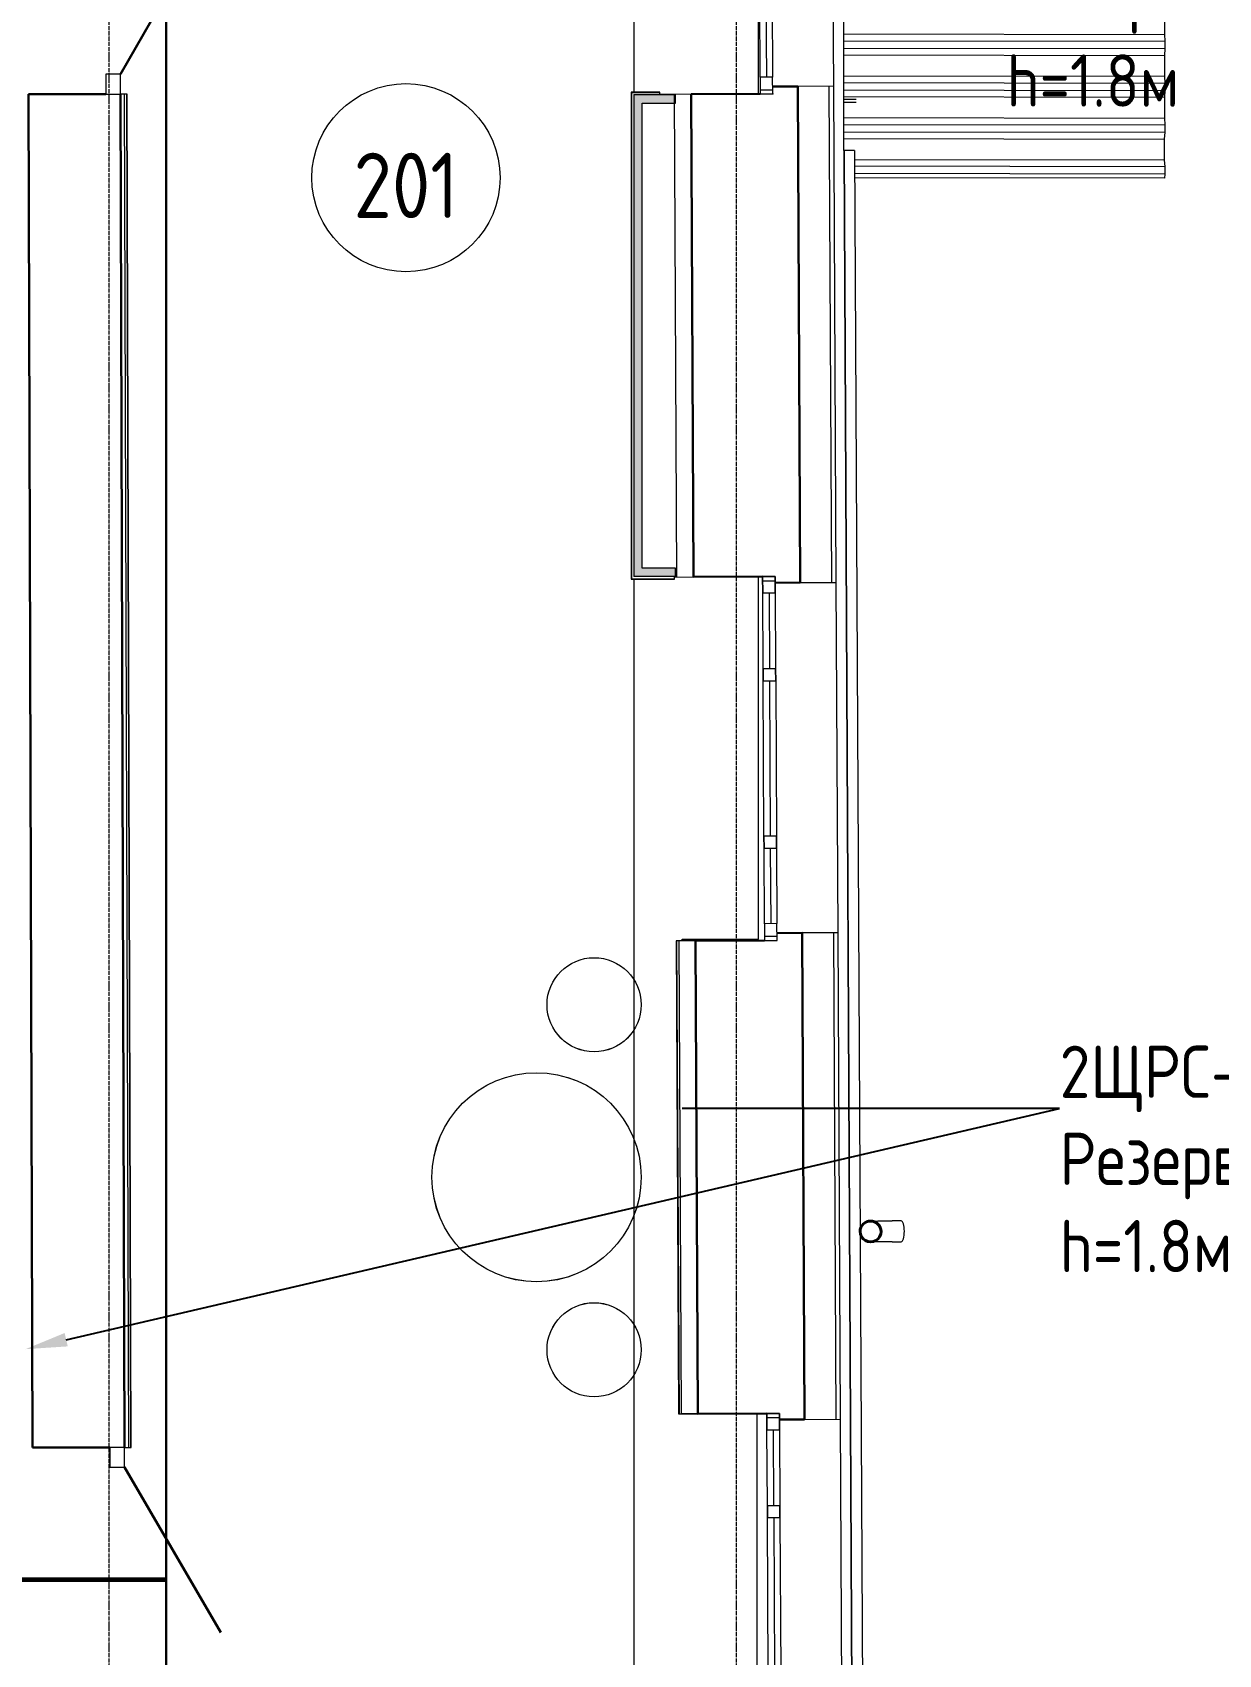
# Model space of a CAD drawing. Header units: millimetres. Extents: x -32 to 417638015, y -35 to 175284279.
# Drawn here: x 416885460 to 416891130, y 175258008 to 175265765 of the extents above; entities that cross this region are included whole.
import ezdxf
from ezdxf import colors
from ezdxf.entities.mleader import LeaderData, LeaderLine
from ezdxf.math import Vec2, Vec3

# ---------------------------------------------------------------- set-up
doc = ezdxf.new("R2010")
doc.units = ezdxf.units.MM
doc.linetypes.add('ADSK_Линия сетки', pattern=[25, 20, -2.5, 0, -2.5])
for name, color, linetype, lineweight in [('_ Окна', 7, 'Continuous', 9), ('_ЭМ_гофра', 5, 'Continuous', 60), ('_ЭМ_ТХобщее_слой', 7, 'Continuous', 30), ('Аннотация', 7, 'Continuous', 18), ('Двери', 7, 'Continuous', 9), ('Обобщенные модели', 7, 'Continuous', 18), ('Ограждение', 7, 'Continuous', 9), ('Окна', 7, 'Continuous', 9), ('Оси', 253, 'Continuous', 9), ('Перекрытие', 7, 'Continuous', 18), ('Стены внутренние', 7, 'Continuous', 18), ('Стены наружные', 7, 'Continuous', 18), ('Стены несущие', 7, 'Continuous', 30), ('Стены отделка', 7, 'Continuous', 30), ('Стены штриховка', 7, 'Continuous', 9), ('ТХ', 5, 'Continuous', 0), ('ШТРИХОВКА', 252, 'Continuous', 15), ('ЭМ_Лоток 1_2', 162, 'Continuous', 30)]:
    doc.layers.add(name, color=color, linetype=linetype, lineweight=lineweight)
doc.layers.add('_ЭМ_Надписи', color=7, linetype='Continuous')
doc.layers.add('ЭОМ_Лотки рабочие', color=5, linetype='Continuous')
doc.layers.add('Линии', color=7, linetype='Continuous', lineweight=9, true_color=0x00a600)
doc.styles.add('GOST Common', font='GOST_Common.ttf', dxfattribs={"width": 0.9, "height": 350})
doc.styles.add('ЭОМ', font='isocpeur.ttf', dxfattribs={"width": 0.85, "height": 250})
doc.linetypes.add('Cable in the tray', pattern='A,5,[130,ltypeshp.shx,S=1,R=0,X=0,Y=0],1.5,[130,ltypeshp.shx,S=1.5,R=90,X=0,Y=-1],1,[130,ltypeshp.shx,S=1,R=0,X=0.5,Y=0],5', length=12.5)

# ---------------------------------------------------------------- blocks, each defined once
blk = doc.blocks.new('Тх 2 этаж')
at = {"layer": 'ТХ', "color": 252, "true_color": 0x939598}
for centre, radius in [((8694.2, 27429.7), 225), ((8419.2, 26604.7), 500), ((8694.2, 25779.7), 225)]:
    blk.add_circle(centre, radius, dxfattribs=at)
blk = doc.blocks.new('План 2 этажа')
at = {"layer": 'Стены внутренние'}
for points in [[(3234.228, 31841.98), (3234.228, 34107.006), (3194.228, 34107.006), (3194.228, 31841.98)], [(3394.228, 34067.006), (3394.228, 34107.006), (3234.228, 34107.006), (3234.228, 34067.006)], [(3194.228, 31801.98), (3394.228, 31801.98), (3394.228, 31841.98), (3194.228, 31841.98)]]:
    blk.add_hatch(color=8, dxfattribs=at).paths.add_polyline_path(points)
at = {"layer": '_ Окна', "color": 8}
for p, q in [((3826.498, 34550.497), (3828.328, 34190.502)), ((3798.633, 34130.35), (3858.632, 34130.655)), ((3810.567, 31782.384), (3870.567, 31782.689)), ((3840.872, 31722.537), (3842.702, 31362.542)), ((3843.007, 31302.543), (3846.768, 30562.552)), ((3847.073, 30502.553), (3848.903, 30142.558)), ((3819.208, 30082.406), (3879.207, 30082.711)), ((3830.909, 27780.438), (3890.908, 27780.743)), ((3861.213, 27720.592), (3863.043, 27360.596)), ((3863.348, 27300.597), (3867.11, 26560.607))]:
    blk.add_line(p, q, dxfattribs=at)
at = {"layer": '_ Окна', "color": 8, "lineweight": 18}
for p, q in [((3858.327, 34190.654), (3798.328, 34190.349)), ((3798.328, 34190.349), (3798.735, 34110.35)), ((3858.734, 34110.655), (3858.327, 34190.654)), ((3798.735, 34110.35), (3858.734, 34110.655)), ((3810.466, 31802.384), (3870.465, 31802.689)), ((3810.872, 31722.385), (3810.466, 31802.384)), ((3870.465, 31802.689), (3870.872, 31722.69)), ((3870.872, 31722.69), (3810.872, 31722.385)), ((3812.702, 31362.389), (3872.701, 31362.694)), ((3813.007, 31302.39), (3812.702, 31362.389)), ((3872.701, 31362.694), (3873.006, 31302.695)), ((3873.006, 31302.695), (3813.007, 31302.39)), ((3816.768, 30562.4), (3876.768, 30562.705)), ((3817.073, 30502.4), (3816.768, 30562.4)), ((3877.073, 30502.705), (3817.073, 30502.4)), ((3876.768, 30562.705), (3877.073, 30502.705)), ((3878.902, 30142.71), (3818.903, 30142.405)), ((3818.903, 30142.405), (3819.31, 30062.406)), ((3879.309, 30062.711), (3878.902, 30142.71)), ((3819.31, 30062.406), (3879.309, 30062.711)), ((3830.807, 27800.438), (3890.806, 27800.743)), ((3831.214, 27720.439), (3830.807, 27800.438)), ((3890.806, 27800.743), (3891.213, 27720.744)), ((3891.213, 27720.744), (3831.214, 27720.439)), ((3833.044, 27360.444), (3893.043, 27360.749)), ((3833.349, 27300.445), (3833.044, 27360.444)), ((3893.043, 27360.749), (3893.348, 27300.75)), ((3893.348, 27300.75), (3833.349, 27300.445))]:
    blk.add_line(p, q, dxfattribs=at)
at = {"layer": 'Двери', "color": 8, "lineweight": 30}
for p, q in [((740.38, 34204.913), (887.116, 34460.83)), ((760.288, 27542.943), (1220.154, 26751.9))]:
    blk.add_line(p, q, dxfattribs=at)
at = {"layer": 'Двери', "color": 8}
for p, q in [((740.38, 34204.913), (670.381, 34204.704)), ((670.381, 34204.704), (670.665, 34109.704)), ((740.664, 34109.913), (740.38, 34204.913)), ((670.665, 34109.704), (740.664, 34109.913)), ((760.004, 27637.942), (690.005, 27637.733)), ((690.005, 27637.733), (690.289, 27542.733)), ((760.288, 27542.943), (760.004, 27637.942)), ((690.289, 27542.733), (760.288, 27542.943))]:
    blk.add_line(p, q, dxfattribs=at)
at = {"layer": 'Линии', "color": 8}
blk.add_circle((2105.492, 33709.859), 450, dxfattribs=at)
at = {"layer": 'Обобщенные модели', "color": 8}
for p, q in [((5731.584, 34494.783), (5731.413, 34394.783)), ((4197.207, 34397.42), (5731.413, 34394.783)), ((5731.413, 34394.783), (5733.394, 34362.284)), ((4197.207, 34364.925), (5733.394, 34362.284)), ((4197.207, 34329.925), (5733.334, 34327.284)), ((4197.207, 34297.42), (5731.241, 34294.783)), ((5731.241, 34294.783), (5731.07, 34194.783)), ((5733.334, 34327.284), (5731.241, 34294.783)), ((5733.394, 34362.284), (5733.334, 34327.284)), ((4197.207, 34197.42), (5731.07, 34194.783)), ((4197.207, 34164.924), (5733.052, 34162.284)), ((5731.07, 34194.783), (5733.052, 34162.284)), ((5733.052, 34162.284), (5732.992, 34127.284)), ((4197.207, 34129.924), (5732.992, 34127.284)), ((4197.207, 34097.42), (5730.899, 34094.783)), ((5730.899, 34094.783), (5730.728, 33994.783)), ((5732.992, 34127.284), (5730.899, 34094.783)), ((4197.207, 33997.42), (5730.728, 33994.783)), ((5730.728, 33994.783), (5732.71, 33962.284)), ((4197.207, 33964.924), (5732.71, 33962.284)), ((4197.207, 33929.924), (5732.65, 33927.284)), ((5732.65, 33927.284), (5730.557, 33894.784)), ((5732.71, 33962.284), (5732.65, 33927.284)), ((4197.207, 33897.419), (5730.557, 33894.784)), ((5730.557, 33894.784), (5730.386, 33794.784)), ((4250.163, 33797.328), (5730.386, 33794.784)), ((5732.367, 33762.285), (4250.496, 33764.832)), ((5730.386, 33794.784), (5732.367, 33762.285)), ((5732.367, 33762.285), (5732.308, 33727.285)), ((5732.308, 33727.285), (4250.674, 33729.832)), ((5731.057, 33707.284), (4250.776, 33709.829)), ((5732.308, 33727.285), (5731.057, 33707.284)), ((4472.287, 28721.131), (4429.784, 28720.915)), ((4430.292, 28620.916), (4472.796, 28621.132))]:
    blk.add_line(p, q, dxfattribs=at)
at = {"layer": 'Обобщенные модели', "color": 8, "flags": 128}
for points in [[(4339.154, 28720.454), (4340.425, 28720.46), (4343.088, 28720.474), (4345.965, 28720.489), (4349.049, 28720.504), (4352.337, 28720.521), (4355.823, 28720.539), (4359.501, 28720.557), (4363.366, 28720.577), (4367.412, 28720.598), (4371.631, 28720.619), (4376.018, 28720.641), (4380.564, 28720.664), (4385.264, 28720.688), (4390.109, 28720.713), (4395.091, 28720.738), (4400.204, 28720.764), (4405.437, 28720.791), (4410.784, 28720.818), (4416.236, 28720.846), (4421.783, 28720.874), (4427.417, 28720.903), (4429.784, 28720.915)], [(4430.292, 28620.916), (4424.624, 28620.887), (4419.04, 28620.859), (4413.548, 28620.831), (4408.156, 28620.803), (4402.875, 28620.776), (4397.711, 28620.75), (4392.673, 28620.725), (4387.77, 28620.7), (4383.009, 28620.676), (4378.398, 28620.652), (4373.944, 28620.629), (4369.654, 28620.608), (4365.536, 28620.587), (4361.595, 28620.567), (4357.838, 28620.548), (4354.271, 28620.529), (4350.901, 28620.512), (4347.731, 28620.496), (4344.767, 28620.481), (4342.015, 28620.467), (4339.663, 28620.455)]]:
    blk.add_lwpolyline(points, dxfattribs=at)
at = {"layer": 'Обобщенные модели', "color": 8}
for start, end in [(0.2912255, 170.3075812), (190.2748698, 0.2912255)]:
    blk.add_arc((4326.392, 28670.388), 52, start, end, dxfattribs=at)
at = {"layer": 'Обобщенные модели', "color": 8, "lineweight": 40}
for start, end in [(0.2912255, 180.2912255), (180.2912255, 0.2912255)]:
    blk.add_arc((4326.392, 28670.388), 50, start, end, dxfattribs=at)
at = {"layer": 'Обобщенные модели', "color": 8}
for start_param, end_param in [(4.71238898, 6.28318531), (3.14159265, 4.71238898)]:
    blk.add_ellipse((4472.542, 28671.131), major_axis=(-0.254, 49.999), ratio=0.30901699, start_param=start_param, end_param=end_param, dxfattribs=at)
at = {"layer": 'Ограждение', "color": 8}
for p, q in [((4197.207, 34085.273), (4256.999, 34085.273)), ((4256.996, 34069.273), (4197.207, 34069.273))]:
    blk.add_line(p, q, dxfattribs=at)
at = {"layer": 'Окна', "color": 8}
for p, q in [((3798.328, 34190.349), (3796.498, 34550.345)), ((3856.497, 34550.65), (3858.327, 34190.654)), ((3798.328, 34190.349), (3798.735, 34110.35)), ((3858.734, 34110.655), (3858.327, 34190.654)), ((3798.735, 34110.35), (3858.734, 34110.655)), ((3870.465, 31802.689), (3810.466, 31802.384)), ((3810.466, 31802.384), (3810.872, 31722.385)), ((3870.872, 31722.69), (3870.465, 31802.689)), ((3812.702, 31362.389), (3810.872, 31722.385)), ((3870.872, 31722.69), (3872.701, 31362.694)), ((3812.702, 31362.389), (3813.007, 31302.39)), ((3873.006, 31302.695), (3872.701, 31362.694)), ((3816.768, 30562.4), (3813.007, 31302.39)), ((3873.006, 31302.695), (3876.768, 30562.705)), ((3816.768, 30562.4), (3817.073, 30502.4)), ((3818.903, 30142.405), (3817.073, 30502.4)), ((3877.073, 30502.705), (3876.768, 30562.705)), ((3877.073, 30502.705), (3878.902, 30142.71)), ((3818.903, 30142.405), (3819.31, 30062.406)), ((3879.309, 30062.711), (3878.902, 30142.71)), ((3819.31, 30062.406), (3879.309, 30062.711)), ((3890.806, 27800.743), (3830.807, 27800.438)), ((3830.807, 27800.438), (3831.214, 27720.439)), ((3891.213, 27720.744), (3890.806, 27800.743)), ((3833.044, 27360.444), (3831.214, 27720.439)), ((3891.213, 27720.744), (3893.043, 27360.749)), ((3833.044, 27360.444), (3833.349, 27300.445)), ((3893.348, 27300.75), (3893.043, 27360.749)), ((3837.11, 26560.454), (3833.349, 27300.445)), ((3893.348, 27300.75), (3897.109, 26560.759))]:
    blk.add_line(p, q, dxfattribs=at)
at = {"layer": 'Оси', "color": 8, "linetype": 'ADSK_Линия сетки'}
for p, q in [((685.923, -4690.674), (685.923, 44561.698)), ((3685.923, -4690.674), (3685.923, 44561.698))]:
    blk.add_line(p, q, dxfattribs=at)
at = {"layer": 'Перекрытие', "color": 8}
for p, q in [((3194.228, 36079.647), (3194.228, 34119.006)), ((3789.91, 34110.306), (3789.91, 35845.614)), ((3400.427, 31808.963), (3394.228, 31808.963)), ((3194.228, 31789.98), (3194.228, 26069.1)), ((3789.91, 30068.963), (3789.91, 31802.486)), ((3425.063, 30060.402), (3425.063, 30068.963)), ((3425.063, 30068.963), (3789.91, 30068.963)), ((3785.063, 27798.377), (3425.063, 27798.377)), ((3785.063, 26060.183), (3785.063, 27798.377))]:
    blk.add_line(p, q, dxfattribs=at)
at = {"layer": 'Стены наружные', "color": 8}
for p, q in [((4197.207, 40868.265), (4197.207, 33839.941)), ((4140.039, 35822.107), (4148.552, 34147.129)), ((4250.114, 33839.941), (4197.207, 33839.941)), ((4264.761, 21121.225), (4200.114, 33839.941)), ((4200.114, 33839.941), (4264.762, 21121.225)), ((4250.114, 33839.941), (4314.762, 21121.225)), ((4160.614, 31774.163), (4169.127, 30099.185)), ((4180.955, 27772.218), (4189.469, 26097.239))]:
    blk.add_line(p, q, dxfattribs=at)
at = {"layer": 'Стены несущие', "color": 8}
for p, q in [((3978.554, 34146.265), (3858.556, 34145.655)), ((3990.616, 31773.299), (3978.554, 34146.265)), ((670.665, 34109.704), (300.666, 34108.598)), ((300.666, 34108.598), (320.006, 27636.627)), ((740.664, 34109.913), (760.004, 27637.942)), ((3798.735, 34110.35), (3468.739, 34108.673)), ((3480.47, 31800.706), (3468.739, 34108.673)), ((3858.734, 34110.655), (3858.744, 34108.655)), ((3480.47, 31800.706), (3810.466, 31802.384)), ((3870.617, 31772.689), (3990.616, 31773.299)), ((3819.31, 30062.406), (3489.314, 30060.729)), ((3500.811, 27798.761), (3489.314, 30060.729)), ((3999.13, 30098.321), (3879.131, 30097.711)), ((4010.957, 27771.353), (3999.13, 30098.321)), ((3500.811, 27798.761), (3830.807, 27800.438)), ((3890.959, 27770.744), (4010.957, 27771.353)), ((320.006, 27636.627), (690.005, 27637.733))]:
    blk.add_line(p, q, dxfattribs=at)
at = {"layer": 'Стены отделка', "color": 8, "lineweight": 9}
for p, q in [((4148.552, 34147.129), (3978.554, 34146.265)), ((4128.563, 34145.027), (4128.552, 34147.027)), ((4148.552, 34147.129), (4160.614, 31774.163)), ((772.664, 34110.009), (740.664, 34109.913)), ((780.004, 27638.002), (760.664, 34109.973)), ((792.004, 27638.038), (772.664, 34110.009)), ((3318.684, 34119.006), (3182.228, 34119.006)), ((3182.228, 34117.006), (3182.228, 31791.98)), ((3194.228, 34107.006), (3194.228, 31801.98)), ((3194.228, 34107.006), (3394.228, 34107.006)), ((3234.228, 34067.006), (3394.228, 34067.006)), ((3234.228, 31841.98), (3234.228, 34067.006)), ((3318.741, 34107.911), (3318.684, 34119.006)), ((3468.739, 34108.673), (3318.741, 34107.911)), ((3400.466, 31801.3), (3388.74, 34108.266)), ((3394.228, 34067.006), (3394.228, 34107.006)), ((3394.228, 31841.98), (3234.228, 31841.98)), ((3394.228, 31801.98), (3394.228, 31841.98)), ((3184.228, 31789.98), (3388.523, 31789.98)), ((3400.463, 31801.98), (3194.228, 31801.98)), ((3388.471, 31800.239), (3480.47, 31800.706)), ((3388.523, 31789.98), (3388.471, 31800.239)), ((3400.471, 31800.3), (3400.463, 31801.98)), ((3990.616, 31773.299), (4160.614, 31774.163)), ((4140.614, 31774.061), (4140.609, 31775.061)), ((4169.127, 30099.185), (3999.13, 30098.321)), ((4169.127, 30099.185), (4180.955, 27772.218)), ((3489.314, 30060.729), (3397.315, 30060.261)), ((3397.315, 30060.261), (3408.813, 27798.293)), ((3408.813, 27798.293), (3500.811, 27798.761)), ((4010.957, 27771.353), (4180.955, 27772.218)), ((760.004, 27637.942), (792.004, 27638.038))]:
    blk.add_line(p, q, dxfattribs=at)
at = {"layer": 'Стены штриховка', "color": 8}
for p, q in [((4140.609, 31775.061), (4128.563, 34145.027)), ((790.004, 27638.032), (770.664, 34110.003)), ((3182.228, 34119.006), (3182.228, 34117.006)), ((3182.228, 34117.006), (3318.695, 34117.006)), ((3184.228, 34119.006), (3184.228, 31789.98)), ((3182.228, 31791.98), (3388.513, 31791.98)), ((3182.228, 31791.98), (3182.228, 31789.98)), ((3182.228, 31789.98), (3184.228, 31789.98)), ((4149.128, 30099.083), (4160.955, 27772.116)), ((3399.315, 30060.271), (3410.813, 27798.303)), ((3409.315, 30060.322), (3420.813, 27798.354))]:
    blk.add_line(p, q, dxfattribs=at)
at = {"layer": 'ЭОМ_Лотки рабочие'}
blk.add_blockref('Тх 2 этаж', (-5689.424, 2325.176), dxfattribs=at)
at = {"layer": 'Аннотация', "color": 8, "lineweight": 9, "insert": (2105.492, 33672.911), "char_height": 312.5, "width": 520.21112, "attachment_point": 5, "line_spacing_factor": 1.022766, "style": 'GOST Common'}
blk.add_mtext('201', dxfattribs=at)
blk = doc.blocks.new('_ЭМ_ТХ2_2ЭТАЖнов')
at = {"layer": 'ТХ', "color": 252, "true_color": 0x939598}
for centre, radius in [((8818.8, 29421.1), 225), ((8543.8, 28596.1), 500), ((8818.8, 27771.1), 225)]:
    blk.add_circle(centre, radius, dxfattribs=at)

msp = doc.modelspace()

# ---------------------------------------------------------------- block references
at = {"layer": 'ШТРИХОВКА'}
msp.add_blockref('План 2 этажа', (416885140, 175231360.9), dxfattribs=at)

# ---------------------------------------------------------------- next in the draw order: linework, layer by layer
at = {"layer": '_ЭМ_гофра', "linetype": 'ByBlock'}
msp.add_lwpolyline([(416880247.4, 175259612.7), (416884966.3, 175259612.7), (416884966.3, 175258367.3), (416886099.1, 175258367.3)], dxfattribs=at)
at = {"layer": 'ЭМ_Лоток 1_2', "linetype": 'Cable in the tray', "ltscale": 50}
msp.add_lwpolyline([(416886099.1, 175254549.1), (416886099.1, 175268006.1)], dxfattribs=at)

# ---------------------------------------------------------------- next in the draw order: block references
at = {"layer": '_ЭМ_ТХобщее_слой', "lineweight": 50}
msp.add_blockref('_ЭМ_ТХ2_2ЭТАЖнов', (416879325.9, 175231694.6), dxfattribs=at)

# ---------------------------------------------------------------- next in the draw order: leaders
at = {"layer": '_ЭМ_Надписи', "color": 7, "ltscale": 5}
ml = msp.add_multileader_mtext('Standard', dxfattribs=at)
ml.set_content('{\\fGOST Common|b0|i0|c204|p34;\\W0.9;\\C256;2ЩРС-1\\fISOCPEUR|b0|i0|c204|p34;\\W0.85; Гр.2 \\PРезерв\\P\\fGOST Common|b0|i0|c0|p34;\\W0.9;h=\\fGOST Common|b0|i0|c204|p34;1\\fGOST Common|b0|i0|c0|p34;.\\fGOST Common|b0|i0|c204|p34;8м}', color=1, style='ЭОМ')
ml.set_leader_properties()
ml.build(insert=Vec2(0, 0))
ml.multileader.update_dxf_attribs({"text_left_attachment_type": 6, "text_right_attachment_type": 6, "dogleg_length": 0, "arrow_head_size": 200})
ctx = ml.context
ctx.base_point, ctx.char_height, ctx.arrow_head_size, ctx.landing_gap_size, ctx.plane_origin = Vec3(416890115.8, 175266193.8), 250, 200, 0, Vec3(416872737.6, 175284395)
ctx.left_attachment, ctx.right_attachment = 6, 6
notes = []
notes.append((ctx, [(0, (1, 1, 0), (416890115.8, 175266193.8), (1, 0), 0, [(0, [(416885373.8, 175267342.8)], 0, [])])]))
ctx.mtext.insert, ctx.mtext.width, ctx.mtext.defined_height, ctx.mtext.flow_direction = Vec3(416890115.8, 175266493.8), 2880, 545.6, 5
ml = msp.add_multileader_mtext('Standard', dxfattribs=at)
ml.set_content('{\\fGOST Common|b0|i0|c204|p34;\\W0.9;\\C256;2ЩРС-1\\fISOCPEUR|b0|i0|c204|p34;\\W0.85; Гр.3 \\PРезерв\\P\\fGOST Common|b0|i0|c0|p34;\\W0.9;h=\\fGOST Common|b0|i0|c204|p34;1\\fGOST Common|b0|i0|c0|p34;.\\fGOST Common|b0|i0|c204|p34;8м}', color=1, style='ЭОМ')
ml.set_leader_properties()
ml.build(insert=Vec2(0, 0))
ml.multileader.update_dxf_attribs({"text_left_attachment_type": 6, "text_right_attachment_type": 6, "dogleg_length": 0, "arrow_head_size": 200})
ctx = ml.context
ctx.base_point, ctx.char_height, ctx.arrow_head_size, ctx.landing_gap_size, ctx.plane_origin = Vec3(416890370.2, 175260620.1), 250, 200, 0, Vec3(416872790.3, 175276520.7)
ctx.left_attachment, ctx.right_attachment = 6, 6
notes.append((ctx, [(0, (1, 1, 0), (416890370.2, 175260620.1), (1, 0), 0, [(0, [(416885426.5, 175259468.5)], 0, [])])]))
ctx.mtext.insert, ctx.mtext.width, ctx.mtext.defined_height, ctx.mtext.flow_direction = Vec3(416890370.2, 175260920.1), 2880, 545.6, 5
for ctx, leaders in notes:
    for number, flags, end, landing, length, lines in leaders:
        leader = LeaderData()
        leader.index, (leader.has_last_leader_line, leader.has_dogleg_vector, leader.attachment_direction) = number, flags
        leader.last_leader_point, leader.dogleg_vector, leader.dogleg_length = Vec3(end), Vec3(landing), length
        for number, points, colour, breaks in lines:
            line = LeaderLine()
            line.index, line.vertices, line.color, line.breaks = number, Vec3.list(points), colors.encode_raw_color(colour), breaks
            leader.lines.append(line)
        ctx.leaders.append(leader)

doc.saveas('drawing.dxf')
